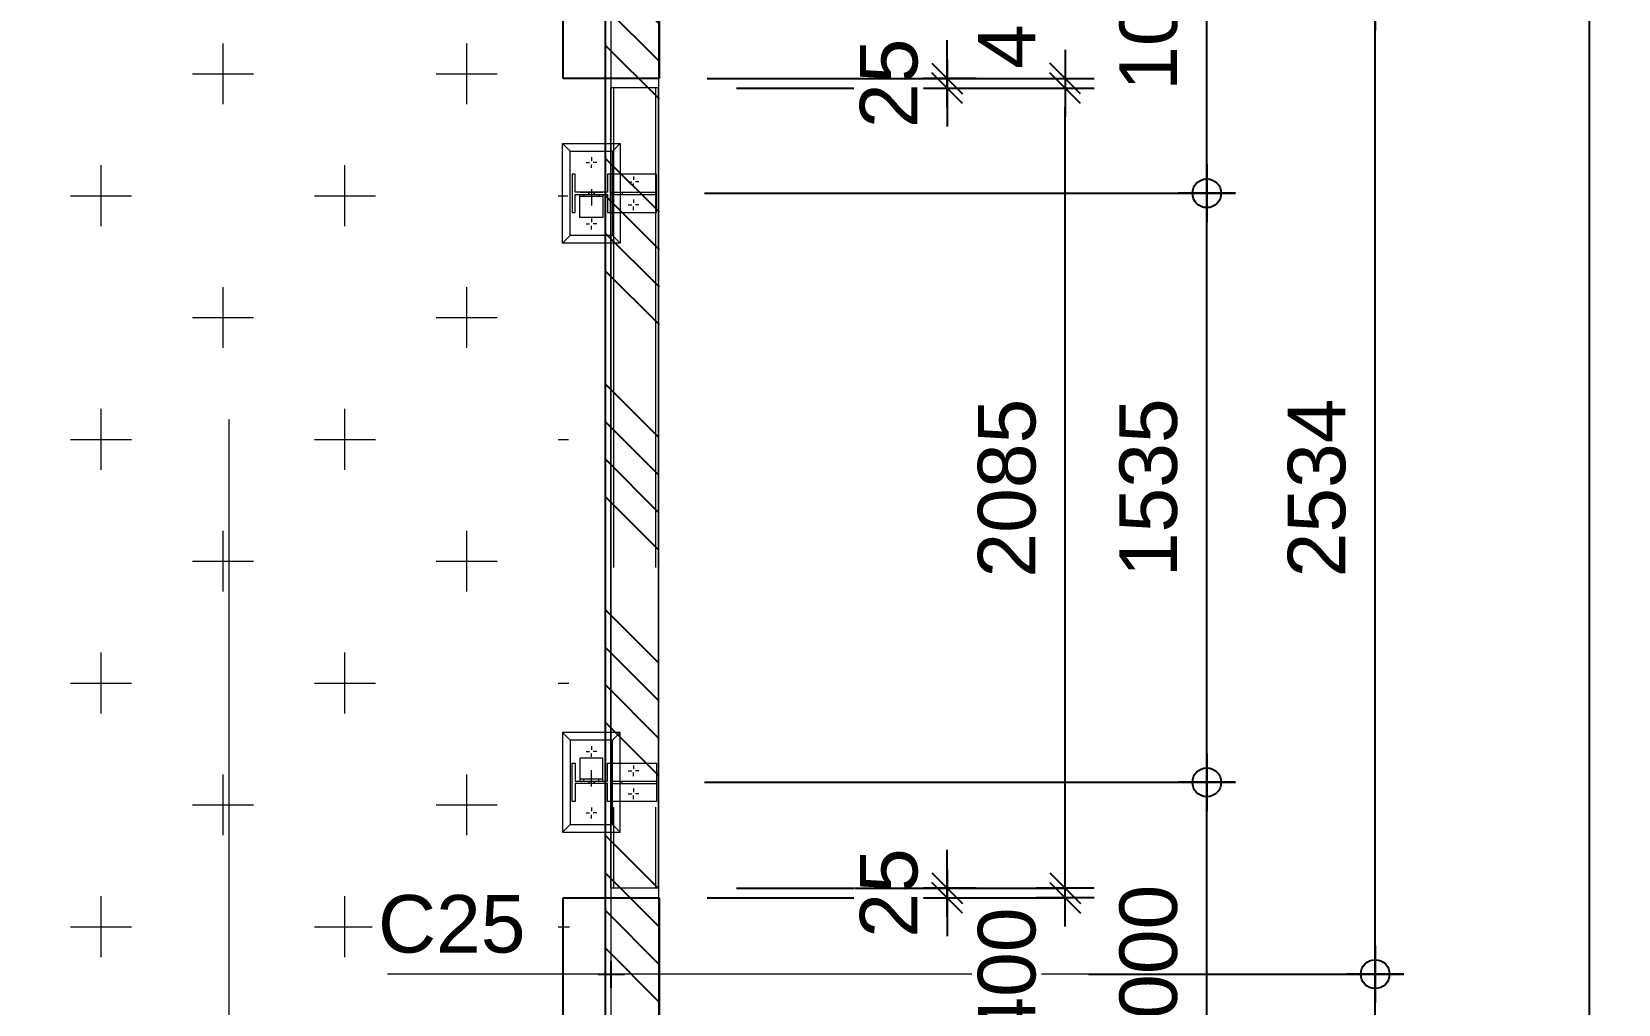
# Model space of a CAD drawing. Header units: millimetres. Extents: x 663313 to 1226001, y 1431724 to 1620898.
# Drawn here: x 663630.541 to 663634.675, y 1524770.371 to 1524772.905 of the extents above; entities that cross this region are included whole.
import ezdxf

# ---------------------------------------------------------------- set-up
doc = ezdxf.new("R2010")
doc.units = ezdxf.units.MM
for name, pattern in [('Grid Line', [22.225, 12.7, -3.175, 3.175, -3.175]), ('HIDDEN', [0.375, 0.25, -0.125]), ('XKITLINE00', [0]), ('XKITLINE02', [4, 2, -2])]:
    doc.linetypes.add(name, pattern=pattern)
doc.layers.get('Defpoints').update_dxf_attribs({"color": 140})
for name, color, linetype in [('000 - D I M', 1, 'Continuous'), ('BR', 6, 'Continuous'), ('CVA044__', 2, 'Continuous'), ('DIM', 1, 'Continuous'), ('TEXT', 3, 'Continuous')]:
    doc.layers.add(name, color=color, linetype=linetype)
for name, color, linetype, lineweight in [('A-FLOR-E', 2, 'Continuous', 9), ('Bolt', 7, 'Continuous', 0), ('Part', 2, 'Continuous', 0), ('S-GRID', 1, 'Continuous', 9)]:
    doc.layers.add(name, color=color, linetype=linetype, lineweight=lineweight)
doc.styles.add('Arial', font='arial.ttf')
doc.dimstyles.new('Dim-Cen', dxfattribs={"dimscale": 0.05, "dimtxt": 3, "dimasz": 1, "dimexe": 0, "dimexo": 1, "dimgap": 1.5, "dimtad": 1, "dimdec": 0, "dimlfac": 1000, "dimzin": 1, "dimdsep": 46, "dimtxsty": 'Arial', "dimblk": 'CEN1', "dimcen": 0.09, "dimclrd": 1, "dimclre": 49, "dimclrt": 3, "dimadec": 0, "dimazin": 0, "dimtfac": 1, "dimtdec": 0, "dimtix": 1, "dimtofl": 0, "dimtmove": 2, "dimatfit": 3, "dimfxl": 1, "dimtfill": 1, "dimtolj": 1, "dimtzin": 0, "dimarcsym": 1})
doc.dimstyles.new('Dim-End', dxfattribs={"dimscale": 0.05, "dimtxt": 3, "dimasz": 1, "dimexe": 0, "dimexo": 2.5, "dimgap": 1.5, "dimtad": 1, "dimdec": 0, "dimlfac": 1000, "dimzin": 1, "dimdsep": 46, "dimtxsty": 'Arial', "dimblk": 'END', "dimcen": 0.09, "dimclrd": 1, "dimclre": 49, "dimclrt": 3, "dimadec": 0, "dimazin": 0, "dimtfac": 1, "dimtdec": 0, "dimtix": 1, "dimtofl": 0, "dimtmove": 2, "dimatfit": 3, "dimfxl": 1, "dimtfill": 1, "dimtfillclr": 256, "dimtolj": 1, "dimtzin": 0, "dimarcsym": 0})

# ---------------------------------------------------------------- blocks, each defined once
blk = doc.blocks.new('END')
at = {"color": 1}
for p, q in [((0, 1.5), (0, -1.5)), ((1.5, 0), (-1.5, 0))]:
    blk.add_line(p, q, dxfattribs=at)
at = {"color": 3}
blk.add_line((-0.795, -0.795), (0.795, 0.795), dxfattribs=at)
blk = doc.blocks.new('*D4299')
at = {"layer": '000 - D I M', "color": 1, "lineweight": -2, "transparency": 16777216}
for p, q in [((663633.2339, 1524770.6981), (663633.2339, 1524770.7481)), ((663633.2339, 1524770.1981), (663633.2339, 1524770.1481))]:
    blk.add_line(p, q, dxfattribs=at)
at = {"layer": '000 - D I M', "color": 49, "lineweight": -2, "transparency": 16777216}
for p, q in [((663632.6086, 1524770.6481), (663633.2339, 1524770.6481)), ((663632.6086, 1524770.2481), (663633.2339, 1524770.2481))]:
    blk.add_line(p, q, dxfattribs=at)
at = {"layer": 'Defpoints', "color": 0, "transparency": 16777216}
for p in [(663632.4836, 1524770.6481), (663633.2339, 1524770.6481), (663632.4836, 1524770.2481)]:
    blk.add_point(p, dxfattribs=at)
at = {"layer": '000 - D I M', "color": 1, "lineweight": -2, "transparency": 16777216, "xscale": 0.05, "yscale": 0.05, "zscale": 0.05}
for p, rotation in [((663633.2339, 1524770.6481), 270), ((663633.2339, 1524770.2481), 90)]:
    blk.add_blockref('END', p, dxfattribs=dict(at, rotation=rotation))
at = {"layer": '000 - D I M', "color": 3, "transparency": 16777216, "insert": (663633.0823, 1524770.4481), "char_height": 0.15, "attachment_point": 5, "rotation": 90, "style": 'Arial', "bg_fill": 3, "box_fill_scale": 1.1, "bg_fill_color": 256, "bg_fill_true_color": 13158600, "bg_fill_transparency": 0}
blk.add_mtext('\\A1;400', dxfattribs=at)
blk = doc.blocks.new('*D4397')
at = {"layer": '000 - D I M', "color": 1, "lineweight": -2, "transparency": 16777216}
for p, q in [((663632.9265, 1524770.7231), (663632.9265, 1524770.7731)), ((663632.9265, 1524770.5981), (663632.9265, 1524770.5481))]:
    blk.add_line(p, q, dxfattribs=at)
at = {"layer": '000 - D I M', "color": 49, "lineweight": -2, "transparency": 16777216}
for p, q in [((663632.3773, 1524770.6731), (663632.9265, 1524770.6731)), ((663632.3012, 1524770.6481), (663632.9265, 1524770.6481))]:
    blk.add_line(p, q, dxfattribs=at)
at = {"layer": 'Defpoints', "color": 0, "transparency": 16777216}
for p in [(663632.2523, 1524770.6731), (663632.9265, 1524770.6731), (663632.1762, 1524770.6481)]:
    blk.add_point(p, dxfattribs=at)
at = {"layer": '000 - D I M', "color": 1, "lineweight": -2, "transparency": 16777216, "xscale": 0.05, "yscale": 0.05, "zscale": 0.05}
for p, rotation in [((663632.9265, 1524770.6731), 270), ((663632.9265, 1524770.6481), 90)]:
    blk.add_blockref('END', p, dxfattribs=dict(at, rotation=rotation))
at = {"layer": '000 - D I M', "color": 3, "transparency": 16777216, "insert": (663632.7749, 1524770.6606), "char_height": 0.15, "attachment_point": 5, "rotation": 90, "style": 'Arial', "bg_fill": 3, "box_fill_scale": 1.1, "bg_fill_color": 256, "bg_fill_true_color": 13158600, "bg_fill_transparency": 0}
blk.add_mtext('\\A1;25', dxfattribs=at)
blk = doc.blocks.new('*D4300')
at = {"layer": '000 - D I M', "color": 49, "lineweight": -2, "transparency": 16777216}
for p, q in [((663632.6848, 1524772.7581), (663633.2339, 1524772.7581)), ((663632.6848, 1524770.6731), (663633.2339, 1524770.6731))]:
    blk.add_line(p, q, dxfattribs=at)
at = {"layer": '000 - D I M', "color": 1, "lineweight": -2, "transparency": 16777216}
blk.add_line((663633.2339, 1524770.7231), (663633.2339, 1524772.7081), dxfattribs=at)
at = {"layer": 'Defpoints', "color": 0, "transparency": 16777216}
for p in [(663632.5598, 1524772.7581), (663633.2339, 1524772.7581), (663632.5598, 1524770.6731)]:
    blk.add_point(p, dxfattribs=at)
at = {"layer": '000 - D I M', "color": 1, "lineweight": -2, "transparency": 16777216, "xscale": 0.05, "yscale": 0.05, "zscale": 0.05}
for p, rotation in [((663633.2339, 1524772.7581), 90), ((663633.2339, 1524770.6731), 270)]:
    blk.add_blockref('END', p, dxfattribs=dict(at, rotation=rotation))
at = {"layer": '000 - D I M', "color": 3, "transparency": 16777216, "insert": (663633.0823, 1524771.7156), "char_height": 0.15, "attachment_point": 5, "rotation": 90, "style": 'Arial', "bg_fill": 3, "box_fill_scale": 1.1, "bg_fill_color": 256, "bg_fill_true_color": 13158600, "bg_fill_transparency": 0}
blk.add_mtext('\\A1;2085', dxfattribs=at)
blk = doc.blocks.new('*D4398')
at = {"layer": '000 - D I M', "color": 1, "lineweight": -2, "transparency": 16777216}
for p, q in [((663632.9265, 1524772.8331), (663632.9265, 1524772.8831)), ((663632.9265, 1524772.7081), (663632.9265, 1524772.6581))]:
    blk.add_line(p, q, dxfattribs=at)
at = {"layer": '000 - D I M', "color": 49, "lineweight": -2, "transparency": 16777216}
for p, q in [((663632.3012, 1524772.7831), (663632.9265, 1524772.7831)), ((663632.3773, 1524772.7581), (663632.9265, 1524772.7581))]:
    blk.add_line(p, q, dxfattribs=at)
at = {"layer": 'Defpoints', "color": 0, "transparency": 16777216}
for p in [(663632.1762, 1524772.7831), (663632.9265, 1524772.7831), (663632.2523, 1524772.7581)]:
    blk.add_point(p, dxfattribs=at)
at = {"layer": '000 - D I M', "color": 1, "lineweight": -2, "transparency": 16777216, "xscale": 0.05, "yscale": 0.05, "zscale": 0.05}
for p, rotation in [((663632.9265, 1524772.7831), 270), ((663632.9265, 1524772.7581), 90)]:
    blk.add_blockref('END', p, dxfattribs=dict(at, rotation=rotation))
at = {"layer": '000 - D I M', "color": 3, "transparency": 16777216, "insert": (663632.7749, 1524772.7706), "char_height": 0.15, "attachment_point": 5, "rotation": 90, "style": 'Arial', "bg_fill": 3, "box_fill_scale": 1.1, "bg_fill_color": 256, "bg_fill_true_color": 13158600, "bg_fill_transparency": 0}
blk.add_mtext('\\A1;25', dxfattribs=at)
blk = doc.blocks.new('*D4301')
at = {"layer": '000 - D I M', "color": 1, "lineweight": -2, "transparency": 16777216}
for p, q in [((663633.2339, 1524773.2331), (663633.2339, 1524773.2831)), ((663633.2339, 1524772.7331), (663633.2339, 1524772.6831))]:
    blk.add_line(p, q, dxfattribs=at)
at = {"layer": '000 - D I M', "color": 49, "lineweight": -2, "transparency": 16777216}
for p, q in [((663632.6064, 1524773.1831), (663633.2339, 1524773.1831)), ((663632.6087, 1524772.7831), (663633.2339, 1524772.7831))]:
    blk.add_line(p, q, dxfattribs=at)
at = {"layer": 'Defpoints', "color": 0, "transparency": 16777216}
for p in [(663632.4814, 1524773.1831), (663633.2339, 1524773.1831), (663632.4837, 1524772.7831)]:
    blk.add_point(p, dxfattribs=at)
at = {"layer": '000 - D I M', "color": 1, "lineweight": -2, "transparency": 16777216, "xscale": 0.05, "yscale": 0.05, "zscale": 0.05}
for p, rotation in [((663633.2339, 1524773.1831), 270), ((663633.2339, 1524772.7831), 90)]:
    blk.add_blockref('END', p, dxfattribs=dict(at, rotation=rotation))
at = {"layer": '000 - D I M', "color": 3, "transparency": 16777216, "insert": (663633.0823, 1524772.9831), "char_height": 0.15, "attachment_point": 5, "rotation": 90, "style": 'Arial', "bg_fill": 3, "box_fill_scale": 1.1, "bg_fill_color": 256, "bg_fill_true_color": 13158600, "bg_fill_transparency": 0}
blk.add_mtext('\\A1;400', dxfattribs=at)
blk = doc.blocks.new('CEN1')
at = {"color": 1}
for p, q in [((0, 1.5), (0, -1.5)), ((1.5, 0), (-1.5, 0))]:
    blk.add_line(p, q, dxfattribs=at)
at = {"color": 3}
blk.add_circle((0, 0), 0.75, dxfattribs=at)
blk = doc.blocks.new('*D4306')
at = {"layer": '000 - D I M', "color": 49, "lineweight": -2, "transparency": 16777216}
for p, q in [((663632.2943, 1524770.9491), (663633.6027, 1524770.9491)), ((663632.2943, 1524769.9491), (663633.6027, 1524769.9491))]:
    blk.add_line(p, q, dxfattribs=at)
at = {"layer": '000 - D I M', "color": 1, "lineweight": -2, "transparency": 16777216}
blk.add_line((663633.6027, 1524769.9991), (663633.6027, 1524770.8991), dxfattribs=at)
at = {"layer": 'Defpoints', "color": 0, "transparency": 16777216}
for p in [(663632.2443, 1524770.9491), (663633.6027, 1524770.9491), (663632.2443, 1524769.9491)]:
    blk.add_point(p, dxfattribs=at)
at = {"layer": '000 - D I M', "color": 1, "lineweight": -2, "transparency": 16777216, "xscale": 0.05, "yscale": 0.05, "zscale": 0.05}
for p, rotation in [((663633.6027, 1524770.9491), 90), ((663633.6027, 1524769.9491), 270)]:
    blk.add_blockref('CEN1', p, dxfattribs=dict(at, rotation=rotation))
at = {"layer": '000 - D I M', "color": 3, "transparency": 16777216, "insert": (663633.4511, 1524770.4491), "char_height": 0.15, "attachment_point": 5, "rotation": 90, "style": 'Arial', "bg_fill": 3, "box_fill_scale": 1.1, "bg_fill_color": 256, "bg_fill_true_color": 13158600, "bg_fill_transparency": 0}
blk.add_mtext('\\A1;1000', dxfattribs=at)
blk = doc.blocks.new('*D4307')
at = {"layer": '000 - D I M', "color": 49, "lineweight": -2, "transparency": 16777216}
for p, q in [((663632.2943, 1524772.4841), (663633.6027, 1524772.4841)), ((663632.2943, 1524770.9491), (663633.6027, 1524770.9491))]:
    blk.add_line(p, q, dxfattribs=at)
at = {"layer": '000 - D I M', "color": 1, "lineweight": -2, "transparency": 16777216}
blk.add_line((663633.6027, 1524770.9991), (663633.6027, 1524772.4341), dxfattribs=at)
at = {"layer": 'Defpoints', "color": 0, "transparency": 16777216}
for p in [(663632.2443, 1524772.4841), (663633.6027, 1524772.4841), (663632.2443, 1524770.9491)]:
    blk.add_point(p, dxfattribs=at)
at = {"layer": '000 - D I M', "color": 1, "lineweight": -2, "transparency": 16777216, "xscale": 0.05, "yscale": 0.05, "zscale": 0.05}
for p, rotation in [((663633.6027, 1524772.4841), 90), ((663633.6027, 1524770.9491), 270)]:
    blk.add_blockref('CEN1', p, dxfattribs=dict(at, rotation=rotation))
at = {"layer": '000 - D I M', "color": 3, "transparency": 16777216, "insert": (663633.4511, 1524771.7166), "char_height": 0.15, "attachment_point": 5, "rotation": 90, "style": 'Arial', "bg_fill": 3, "box_fill_scale": 1.1, "bg_fill_color": 256, "bg_fill_true_color": 13158600, "bg_fill_transparency": 0}
blk.add_mtext('\\A1;1535', dxfattribs=at)
blk = doc.blocks.new('*D4308')
at = {"layer": '000 - D I M', "color": 49, "lineweight": -2, "transparency": 16777216}
for p, q in [((663632.2943, 1524773.4841), (663633.6027, 1524773.4841)), ((663632.2943, 1524772.4841), (663633.6027, 1524772.4841))]:
    blk.add_line(p, q, dxfattribs=at)
at = {"layer": '000 - D I M', "color": 1, "lineweight": -2, "transparency": 16777216}
blk.add_line((663633.6027, 1524772.5341), (663633.6027, 1524773.4341), dxfattribs=at)
at = {"layer": 'Defpoints', "color": 0, "transparency": 16777216}
for p in [(663632.2443, 1524773.4841), (663633.6027, 1524773.4841), (663632.2443, 1524772.4841)]:
    blk.add_point(p, dxfattribs=at)
at = {"layer": '000 - D I M', "color": 1, "lineweight": -2, "transparency": 16777216, "xscale": 0.05, "yscale": 0.05, "zscale": 0.05}
for p, rotation in [((663633.6027, 1524773.4841), 90), ((663633.6027, 1524772.4841), 270)]:
    blk.add_blockref('CEN1', p, dxfattribs=dict(at, rotation=rotation))
at = {"layer": '000 - D I M', "color": 3, "transparency": 16777216, "insert": (663633.4511, 1524772.9841), "char_height": 0.15, "attachment_point": 5, "rotation": 90, "style": 'Arial', "bg_fill": 3, "box_fill_scale": 1.1, "bg_fill_color": 256, "bg_fill_true_color": 13158600, "bg_fill_transparency": 0}
blk.add_mtext('\\A1;1000', dxfattribs=at)
blk = doc.blocks.new('*D4403')
at = {"layer": '000 - D I M', "color": 49, "lineweight": -2, "transparency": 16777216}
for p, q in [((663633.2947, 1524770.4491), (663634.0414, 1524770.4491)), ((663633.4267, 1524767.8341), (663634.0414, 1524767.8341))]:
    blk.add_line(p, q, dxfattribs=at)
at = {"layer": '000 - D I M', "color": 1, "lineweight": -2, "transparency": 16777216}
blk.add_line((663634.0414, 1524767.8841), (663634.0414, 1524770.3991), dxfattribs=at)
at = {"layer": 'Defpoints', "color": 0, "transparency": 16777216}
for p in [(663633.2447, 1524770.4491), (663634.0414, 1524770.4491), (663633.3767, 1524767.8341)]:
    blk.add_point(p, dxfattribs=at)
at = {"layer": '000 - D I M', "color": 1, "lineweight": -2, "transparency": 16777216, "xscale": 0.05, "yscale": 0.05, "zscale": 0.05}
for p, rotation in [((663634.0414, 1524770.4491), 90), ((663634.0414, 1524767.8341), 270)]:
    blk.add_blockref('CEN1', p, dxfattribs=dict(at, rotation=rotation))
at = {"layer": '000 - D I M', "color": 3, "transparency": 16777216, "insert": (663633.8898, 1524769.1416), "char_height": 0.15, "attachment_point": 5, "rotation": 90, "style": 'Arial', "bg_fill": 3, "box_fill_scale": 1.1, "bg_fill_color": 256, "bg_fill_true_color": 13158600, "bg_fill_transparency": 0}
blk.add_mtext('\\A1;2615', dxfattribs=at)
blk = doc.blocks.new('*D4404')
at = {"layer": '000 - D I M', "color": 49, "lineweight": -2, "transparency": 16777216}
for p, q in [((663633.2604, 1524772.9831), (663634.0414, 1524772.9831)), ((663633.2947, 1524770.4491), (663634.0414, 1524770.4491))]:
    blk.add_line(p, q, dxfattribs=at)
at = {"layer": '000 - D I M', "color": 1, "lineweight": -2, "transparency": 16777216}
blk.add_line((663634.0414, 1524770.4991), (663634.0414, 1524772.9331), dxfattribs=at)
at = {"layer": 'Defpoints', "color": 0, "transparency": 16777216}
for p in [(663633.2104, 1524772.9831), (663634.0414, 1524772.9831), (663633.2447, 1524770.4491)]:
    blk.add_point(p, dxfattribs=at)
at = {"layer": '000 - D I M', "color": 1, "lineweight": -2, "transparency": 16777216, "xscale": 0.05, "yscale": 0.05, "zscale": 0.05}
for p, rotation in [((663634.0414, 1524772.9831), 90), ((663634.0414, 1524770.4491), 270)]:
    blk.add_blockref('CEN1', p, dxfattribs=dict(at, rotation=rotation))
at = {"layer": '000 - D I M', "color": 3, "transparency": 16777216, "insert": (663633.8897, 1524771.7161), "char_height": 0.15, "attachment_point": 5, "rotation": 90, "style": 'Arial', "bg_fill": 3, "box_fill_scale": 1.1, "bg_fill_color": 256, "bg_fill_true_color": 13158600, "bg_fill_transparency": 0}
blk.add_mtext('\\A1;2534', dxfattribs=at)
blk = doc.blocks.new('*D4408')
at = {"layer": '000 - D I M', "color": 49, "lineweight": -2, "transparency": 16777216}
for p, q in [((663633.5072, 1524781.0341), (663634.5997, 1524781.0341)), ((663632.1951, 1524766.2341), (663634.5997, 1524766.2341))]:
    blk.add_line(p, q, dxfattribs=at)
at = {"layer": '000 - D I M', "color": 1, "lineweight": -2, "transparency": 16777216}
blk.add_line((663634.5997, 1524766.2841), (663634.5997, 1524780.9841), dxfattribs=at)
at = {"layer": 'Defpoints', "color": 0, "transparency": 16777216}
for p in [(663633.4572, 1524781.0341), (663634.5997, 1524781.0341), (663632.1451, 1524766.2341)]:
    blk.add_point(p, dxfattribs=at)
at = {"layer": '000 - D I M', "color": 1, "lineweight": -2, "transparency": 16777216, "xscale": 0.05, "yscale": 0.05, "zscale": 0.05}
for p, rotation in [((663634.5997, 1524781.0341), 90), ((663634.5997, 1524766.2341), 270)]:
    blk.add_blockref('CEN1', p, dxfattribs=dict(at, rotation=rotation))
at = {"layer": '000 - D I M', "color": 3, "transparency": 16777216, "insert": (663634.4481, 1524773.6341), "char_height": 0.15, "attachment_point": 5, "rotation": 90, "style": 'Arial', "bg_fill": 3, "box_fill_scale": 1.1, "bg_fill_color": 256, "bg_fill_true_color": 13158600, "bg_fill_transparency": 0}
blk.add_mtext('\\A1;14800', dxfattribs=at)
blk = doc.blocks.new('44')
at = {"layer": 'Bolt', "color": 21, "linetype": 'XKITLINE00', "lineweight": 0}
for p, q in [((23.0489, 17.8566), (23.0489, 17.8473)), ((23.0489, 17.8566), (23.0489, 17.8473)), ((23.2089, 17.8566), (23.2089, 17.8473)), ((23.2089, 17.8566), (23.2089, 17.8473)), ((24.5839, 17.8566), (24.5839, 17.8473)), ((24.5839, 17.8566), (24.5839, 17.8473)), ((24.7439, 17.8566), (24.7439, 17.8473)), ((24.7439, 17.8566), (24.7439, 17.8473)), ((23.0349, 17.8426), (23.0442, 17.8426)), ((23.0349, 17.8426), (23.0442, 17.8426)), ((23.0489, 17.8286), (23.0489, 17.8379)), ((23.0489, 17.8286), (23.0489, 17.8379)), ((23.0629, 17.8426), (23.0536, 17.8426)), ((23.0629, 17.8426), (23.0536, 17.8426)), ((23.1949, 17.8426), (23.2042, 17.8426)), ((23.1949, 17.8426), (23.2042, 17.8426)), ((23.2089, 17.8286), (23.2089, 17.8379)), ((23.2089, 17.8286), (23.2089, 17.8379)), ((23.2229, 17.8426), (23.2136, 17.8426)), ((23.2229, 17.8426), (23.2136, 17.8426)), ((24.5699, 17.8426), (24.5792, 17.8426)), ((24.5699, 17.8426), (24.5792, 17.8426)), ((24.5839, 17.8286), (24.5839, 17.8379)), ((24.5839, 17.8286), (24.5839, 17.8379)), ((24.5979, 17.8426), (24.5886, 17.8426)), ((24.5979, 17.8426), (24.5886, 17.8426)), ((24.7299, 17.8426), (24.7392, 17.8426)), ((24.7299, 17.8426), (24.7392, 17.8426)), ((24.7439, 17.8286), (24.7439, 17.8379)), ((24.7439, 17.8286), (24.7439, 17.8379)), ((24.7579, 17.8426), (24.7486, 17.8426)), ((24.7579, 17.8426), (24.7486, 17.8426)), ((23.0849, 17.7326), (23.0942, 17.7326)), ((23.0989, 17.7466), (23.0989, 17.7373)), ((23.1129, 17.7326), (23.1036, 17.7326)), ((23.1449, 17.7326), (23.1542, 17.7326)), ((23.1589, 17.7466), (23.1589, 17.7373)), ((23.1729, 17.7326), (23.1636, 17.7326)), ((24.6199, 17.7326), (24.6292, 17.7326)), ((24.6339, 17.7466), (24.6339, 17.7373)), ((24.6479, 17.7326), (24.6386, 17.7326)), ((24.6799, 17.7326), (24.6892, 17.7326)), ((24.6939, 17.7466), (24.6939, 17.7373)), ((24.7079, 17.7326), (24.6986, 17.7326)), ((23.0989, 17.7186), (23.0989, 17.7279)), ((23.1589, 17.7186), (23.1589, 17.7279)), ((24.6339, 17.7186), (24.6339, 17.7279)), ((24.6939, 17.7186), (24.6939, 17.7279))]:
    blk.add_line(p, q, dxfattribs=at)
at = {"layer": 'Bolt', "color": 21, "linetype": 'XKITLINE02', "lineweight": 0}
for p, q in [((23.1319, 17.8621), (23.1369, 17.8621)), ((24.6609, 17.8621), (24.6559, 17.8621)), ((23.118, 17.8426), (23.1609, 17.8426)), ((23.1259, 17.8496), (23.1319, 17.8496)), ((23.1319, 17.8496), (23.1259, 17.8496)), ((23.1259, 17.8356), (23.1319, 17.8356)), ((23.1319, 17.8356), (23.1259, 17.8356)), ((23.1319, 17.8231), (23.1369, 17.8231)), ((24.6748, 17.8426), (24.6319, 17.8426)), ((24.6609, 17.8231), (24.6559, 17.8231)), ((24.6609, 17.8496), (24.6669, 17.8496)), ((24.6669, 17.8496), (24.6609, 17.8496)), ((24.6609, 17.8356), (24.6669, 17.8356)), ((24.6669, 17.8356), (24.6609, 17.8356))]:
    blk.add_line(p, q, dxfattribs=at)
at = {"layer": 'Part', "lineweight": 0}
for p, q in [((22.9989, 17.9176), (23.0189, 17.8976)), ((23.2589, 17.9176), (23.2389, 17.8976)), ((24.5339, 17.9176), (24.5539, 17.8976)), ((24.7939, 17.9176), (24.7739, 17.8976))]:
    blk.add_line(p, q, dxfattribs=at)
at = {"layer": 'Part', "linetype": 'XKITLINE02', "lineweight": 0}
for p, q in [((23.1369, 17.8126), (23.1369, 17.8726)), ((24.6559, 17.8126), (24.6559, 17.8726)), ((23.1259, 17.7926), (23.1259, 17.6726)), ((23.1319, 17.7926), (23.1319, 17.6726)), ((24.6609, 17.7926), (24.6609, 17.6726)), ((24.6669, 17.7926), (24.6669, 17.6726))]:
    blk.add_line(p, q, dxfattribs=at)
at = {"layer": 'Part', "color": 21, "linetype": 'XKITLINE02', "lineweight": 0}
for p, q in [((24.6609, 17.8726), (24.6609, 17.8126)), ((24.6669, 17.8726), (24.6669, 17.8126)), ((24.7139, 17.7926), (24.6139, 17.7926)), ((23.1259, 17.7626), (23.1319, 17.7626)), ((24.6669, 17.7626), (24.6609, 17.7626))]:
    blk.add_line(p, q, dxfattribs=at)
at = {"layer": 'Part', "color": 251, "linetype": 'HIDDEN', "lineweight": 0, "ltscale": 5}
for p, q in [((24.9389, 17.7846), (22.8539, 17.7846)), ((24.9389, 17.6756), (22.8539, 17.6756))]:
    blk.add_line(p, q, dxfattribs=at)
at = {"layer": 'Part', "color": 252, "linetype": 'HIDDEN', "lineweight": 0, "ltscale": 2}
for p, q in [((23.0189, 17.7876), (22.9989, 17.7676)), ((23.2389, 17.7876), (23.2589, 17.7676)), ((24.5539, 17.7876), (24.5339, 17.7676)), ((24.7739, 17.7876), (24.7939, 17.7676))]:
    blk.add_line(p, q, dxfattribs=at)
at = {"layer": 'Part', "lineweight": 0}
for points in [[(23.2589, 17.7926), (23.2589, 17.9176), (22.9989, 17.9176), (22.9989, 17.7926)], [(23.2389, 17.7926), (23.2389, 17.8976), (23.0189, 17.8976), (23.0189, 17.7926)], [(24.5339, 17.7926), (24.5339, 17.9176), (24.7939, 17.9176), (24.7939, 17.7926)], [(24.5539, 17.7926), (24.5539, 17.8976), (24.7739, 17.8976), (24.7739, 17.7926)]]:
    blk.add_lwpolyline(points, dxfattribs=at)
at = {"layer": 'Part', "linetype": 'XKITLINE02', "lineweight": 0}
for points in [[(23.0789, 17.7926), (23.0789, 17.8006), (23.1259, 17.8006), (23.1259, 17.8846), (23.0789, 17.8846), (23.0789, 17.8926), (23.1789, 17.8926), (23.1789, 17.8846), (23.1319, 17.8846), (23.1319, 17.8006), (23.1789, 17.8006), (23.1789, 17.7926)], [(24.7139, 17.7926), (24.7139, 17.8006), (24.6669, 17.8006), (24.6669, 17.8846), (24.7139, 17.8846), (24.7139, 17.8926), (24.6139, 17.8926), (24.6139, 17.8846), (24.6609, 17.8846), (24.6609, 17.8006), (24.6139, 17.8006), (24.6139, 17.7926)]]:
    blk.add_lwpolyline(points, close=True, dxfattribs=at)
for points in [[(23.1319, 17.8126), (23.1919, 17.8126), (23.1919, 17.8726), (23.1319, 17.8726)], [(24.6609, 17.8126), (24.6009, 17.8126), (24.6009, 17.8726), (24.6609, 17.8726)], [(23.1789, 17.7926), (23.1789, 17.6726), (23.0789, 17.6726), (23.0789, 17.7926)], [(24.6139, 17.7926), (24.6139, 17.6726), (24.7139, 17.6726), (24.7139, 17.7926)]]:
    blk.add_lwpolyline(points, dxfattribs=at)
at = {"layer": 'Part', "color": 4, "lineweight": 0}
blk.add_lwpolyline([(22.8539, 17.7926), (22.8539, 17.6676), (24.9389, 17.6676), (24.9389, 17.7926), (22.8539, 17.7926)], dxfattribs=at)
at = {"layer": 'Part', "color": 252, "linetype": 'HIDDEN', "lineweight": 0, "ltscale": 2}
for points in [[(22.9989, 17.7926), (22.9989, 17.7676), (23.2589, 17.7676), (23.2589, 17.7926)], [(23.0189, 17.7926), (23.0189, 17.7876), (23.2389, 17.7876), (23.2389, 17.7926)], [(24.7939, 17.7926), (24.7939, 17.7676), (24.5339, 17.7676), (24.5339, 17.7926)], [(24.7739, 17.7926), (24.7739, 17.7876), (24.5539, 17.7876), (24.5539, 17.7926)]]:
    blk.add_lwpolyline(points, dxfattribs=at)

msp = doc.modelspace()

# ---------------------------------------------------------------- hatches: boundary and pattern name
at = {"layer": 'A-FLOR-E'}
h = msp.add_hatch(dxfattribs=at)
h.set_pattern_fill('CROSS', color=250, scale=0.05)
h.set_pattern_definition([(0, (0.08, 0), (0.3175, 0.3175), [0.15875, -0.47625]), (90, (0.15938, -0.07937), (-0.3175, 0.3175), [0.15875, -0.47625])])
h.paths.add_polyline_path([(663627.066, 1524772.8241), (663627.0661, 1524767.6739), (663631.948, 1524767.6737), (663631.924, 1524779.3342), (663624.4414, 1524779.334), (663624.4414, 1524777.5491), (663625.0664, 1524777.5491), (663625.0662, 1524772.8241)])
at = {"layer": 'TEXT'}
h = msp.add_hatch(dxfattribs=at)
h.set_pattern_fill('ANSI34', color=251, scale=0.021831, angle=389.6127)
h.set_pattern_definition([(314.9986, (663639.01784, 1524760.8875), (0.294079, 0.294065), []), (314.9986, (663639.01784, 1524760.78946), (0.294079, 0.294065), []), (314.9986, (663639.01784, 1524760.69144), (0.294079, 0.294065), []), (314.9986, (663639.01783, 1524760.5934), (0.294079, 0.294065), [])])
h.paths.add_polyline_path([(663629.2063, 1524779.5841), (663629.2063, 1524779.4441), (663632.0356, 1524779.444), (663632.0356, 1524779.584)], flags=17)
h.paths.add_polyline_path([(663626.456, 1524779.4441), (663626.456, 1524779.5841), (663624.3041, 1524779.5842), (663624.304, 1524779.4442)])
h.paths.add_polyline_path([(663626.456, 1524779.5841), (663626.456, 1524779.4441), (663629.2063, 1524779.4441), (663629.2063, 1524779.5841)], flags=17)
h.paths.add_polyline_path([(663632.1766, 1524779.5842), (663632.0366, 1524779.5842), (663632.0363, 1524767.7741), (663627.0661, 1524767.7742), (663627.0661, 1524772.8241), (663625.0662, 1524772.8241), (663625.0664, 1524777.5491), (663624.4417, 1524777.5491), (663624.4414, 1524779.4591), (663624.3014, 1524779.4591), (663624.3014, 1524777.4091), (663624.9264, 1524777.4091), (663624.9263, 1524772.6841), (663626.9262, 1524772.6841), (663626.9261, 1524767.6342), (663632.1763, 1524767.6341)])

# ---------------------------------------------------------------- linework, layer by layer
at = {"layer": 'BR', "color": 1}
for p, q in [((663632.0512, 1524770.4138), (663632.0512, 1524770.4824)), ((663632.0854, 1524770.4481), (663632.0169, 1524770.4481))]:
    msp.add_line(p, q, dxfattribs=at)
at = {"layer": 'BR', "color": 1, "linetype": 'HIDDEN', "ltscale": 5}
for points in [[(663632.1762, 1524772.7831), (663631.9262, 1524772.7831), (663631.9262, 1524773.1831), (663632.1762, 1524773.1831)], [(663632.1762, 1524770.2481), (663631.9262, 1524770.2481), (663631.9262, 1524770.6481), (663632.1762, 1524770.6481)]]:
    msp.add_lwpolyline(points, close=True, dxfattribs=at)
at = {"layer": 'DIM'}
msp.add_lwpolyline([(663632.0363, 1524767.6738), (663632.0363, 1524779.444)], dxfattribs=at)
at = {"layer": 'Part', "linetype": 'XKITLINE00', "lineweight": 0}
msp.add_lwpolyline([(663624.3032, 1524779.5841), (663632.174, 1524779.5841), (663632.174, 1524767.6341), (663626.9261, 1524767.6342)], dxfattribs=at)
msp.add_lwpolyline([(663625.0661, 1524772.8241), (663625.0661, 1524777.5492), (663624.441, 1524777.5492), (663624.441, 1524779.4441), (663632.034, 1524779.4441), (663632.034, 1524767.7741), (663627.0661, 1524767.7742), (663627.0661, 1524772.8241)], close=True, dxfattribs=at)
at = {"layer": 'S-GRID', "linetype": 'Grid Line'}
msp.add_line((663631.0558, 1524759.1942), (663631.0564, 1524783.7921), dxfattribs=at)
at = {"layer": 'S-GRID', "color": 251, "linetype": 'Grid Line', "ltscale": 0.6}
msp.add_line((663632.051, 1524765.5065), (663632.0513, 1524777.4265), dxfattribs=at)
msp.add_lwpolyline([(663633.9559, 1524770.4491), (663631.4678, 1524770.4491)], dxfattribs=at)

# ---------------------------------------------------------------- next in the draw order: texts
at = {"layer": 'CVA044__', "color": 3, "insert": (663631.6356, 1524770.5793), "char_height": 0.15, "attachment_point": 5, "style": 'Arial', "bg_fill": 3, "box_fill_scale": 1.1, "bg_fill_color": 256, "bg_fill_true_color": 13158600, "bg_fill_transparency": 0}
msp.add_mtext('\\A1;C25', dxfattribs=at)

# ---------------------------------------------------------------- next in the draw order: dimensions: what is measured, and where the dimension line sits
at = {"layer": '000 - D I M'}
dim = msp.add_linear_dim(base=(663633.2339, 1524770.6481), p1=(663632.4836, 1524770.2481), p2=(663632.4836, 1524770.6481), angle=90, dimstyle='Dim-End', dxfattribs=at)
dim.commit()
dim.dimension.update_dxf_attribs({"geometry": '*D4299', "text_midpoint": (663633.0823, 1524770.4481)})

# ---------------------------------------------------------------- next in the draw order: dimensions: what is measured, and where the dimension line sits
dim = msp.add_linear_dim(base=(663632.9265, 1524770.6731), p1=(663632.1762, 1524770.6481), p2=(663632.2523, 1524770.6731), angle=90, dimstyle='Dim-End', dxfattribs=at)
dim.commit()
dim.dimension.update_dxf_attribs({"geometry": '*D4397', "text_midpoint": (663632.7749, 1524770.6606)})

# ---------------------------------------------------------------- next in the draw order: dimensions: what is measured, and where the dimension line sits
dim = msp.add_linear_dim(base=(663633.2339, 1524772.7581), p1=(663632.5598, 1524770.6731), p2=(663632.5598, 1524772.7581), angle=90, dimstyle='Dim-End', dxfattribs=at)
dim.commit()
dim.dimension.update_dxf_attribs({"geometry": '*D4300', "text_midpoint": (663633.0823, 1524771.7156)})

# ---------------------------------------------------------------- next in the draw order: dimensions: what is measured, and where the dimension line sits
for base, p1, p2, dimstyle, picture, middle in [((663632.9265, 1524772.7831), (663632.2523, 1524772.7581), (663632.1762, 1524772.7831), 'Dim-End', '*D4398', (663632.7749, 1524772.7706)), ((663633.6027, 1524770.9491), (663632.2443, 1524769.9491), (663632.2443, 1524770.9491), 'Dim-Cen', '*D4306', (663633.4511, 1524770.4491))]:
    dim = msp.add_linear_dim(base=base, p1=p1, p2=p2, angle=90, dimstyle=dimstyle, dxfattribs=at)
    dim.commit()
    dim.dimension.update_dxf_attribs({"geometry": picture, "text_midpoint": middle})

# ---------------------------------------------------------------- next in the draw order: dimensions: what is measured, and where the dimension line sits
for base, p1, p2, dimstyle, picture, middle in [((663633.2339, 1524773.1831), (663632.4837, 1524772.7831), (663632.4814, 1524773.1831), 'Dim-End', '*D4301', (663633.0823, 1524772.9831)), ((663633.6027, 1524772.4841), (663632.2443, 1524770.9491), (663632.2443, 1524772.4841), 'Dim-Cen', '*D4307', (663633.4511, 1524771.7166)), ((663634.0414, 1524770.4491), (663633.3767, 1524767.8341), (663633.2447, 1524770.4491), 'Dim-Cen', '*D4403', (663633.8898, 1524769.1416))]:
    dim = msp.add_linear_dim(base=base, p1=p1, p2=p2, angle=90, dimstyle=dimstyle, dxfattribs=at)
    dim.commit()
    dim.dimension.update_dxf_attribs({"geometry": picture, "text_midpoint": middle})

# ---------------------------------------------------------------- next in the draw order: dimensions: what is measured, and where the dimension line sits
dim = msp.add_linear_dim(base=(663633.6027, 1524773.4841), p1=(663632.2443, 1524772.4841), p2=(663632.2443, 1524773.4841), angle=90, dimstyle='Dim-Cen', dxfattribs=at)
dim.commit()
dim.dimension.update_dxf_attribs({"geometry": '*D4308', "text_midpoint": (663633.4511, 1524772.9841)})

# ---------------------------------------------------------------- next in the draw order: dimensions: what is measured, and where the dimension line sits
dim = msp.add_linear_dim(base=(663634.0414, 1524772.9831), p1=(663633.2447, 1524770.4491), p2=(663633.2104, 1524772.9831), angle=90, dimstyle='Dim-Cen', dxfattribs=at)
dim.commit()
dim.dimension.update_dxf_attribs({"geometry": '*D4404', "text_midpoint": (663633.8897, 1524771.7161)})

# ---------------------------------------------------------------- next in the draw order: dimensions: what is measured, and where the dimension line sits
dim = msp.add_linear_dim(base=(663634.5997, 1524781.0341), p1=(663632.1451, 1524766.2341), p2=(663633.4572, 1524781.0341), angle=90, dimstyle='Dim-Cen', dxfattribs=at)
dim.commit()
dim.dimension.update_dxf_attribs({"geometry": '*D4408', "text_midpoint": (663634.4481, 1524773.6341)})

# ---------------------------------------------------------------- next in the draw order: block references
at = {"rotation": 90}
msp.add_blockref('44', (663649.842, 1524747.8202), dxfattribs=at)

doc.saveas('drawing.dxf')
